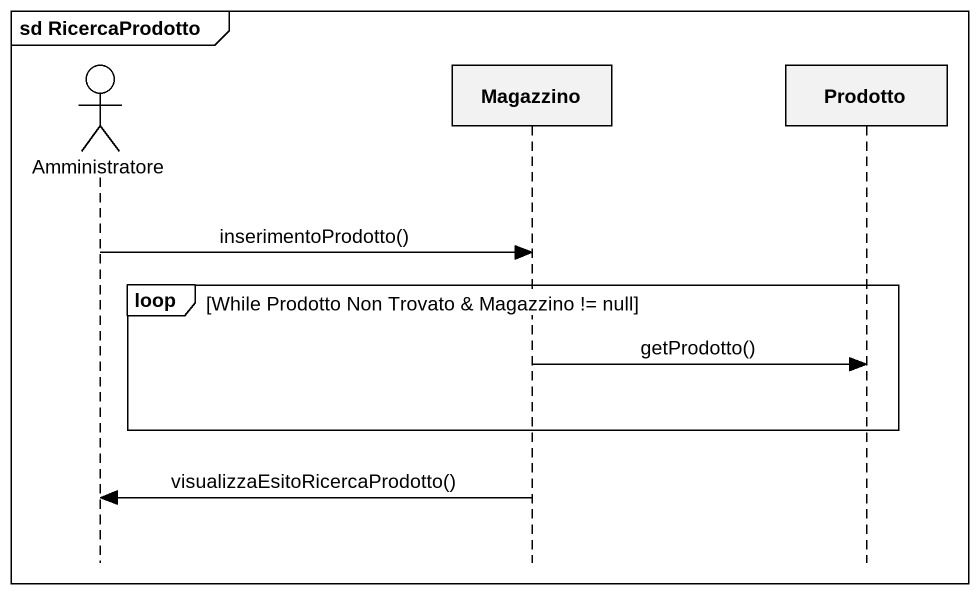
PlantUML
@startuml
mainframe sd RicercaProdotto
hide footbox
actor Amministratore
participant Magazzino
participant Prodotto

Amministratore -> Magazzino : inserimentoProdotto()
loop While Prodotto Non Trovato & Magazzino != null
  Magazzino -> Prodotto : getProdotto()
end
Magazzino -> Amministratore : visualizzaEsitoRicercaProdotto()
@enduml
